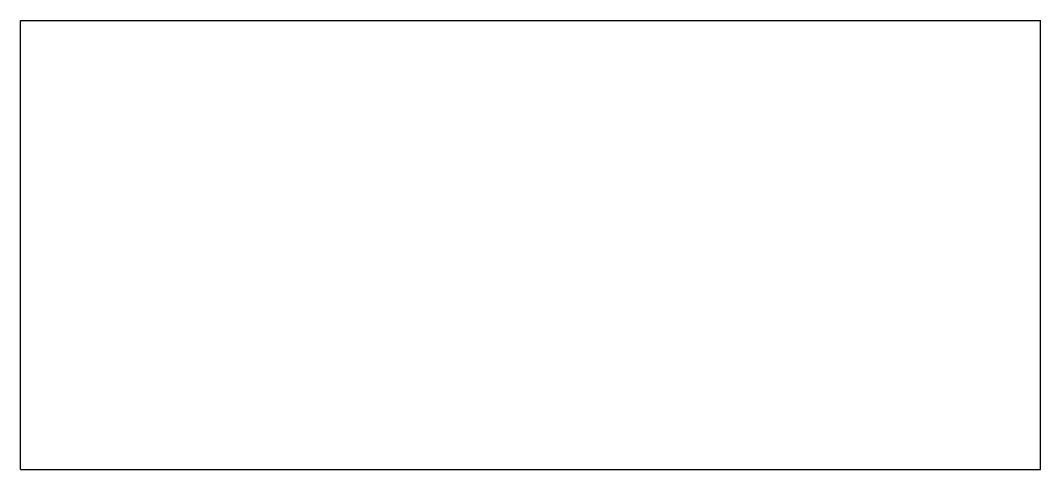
# Model space of a CAD drawing. Header units: millimetres. Extents: x -23 to 218, y -85 to 21.
import ezdxf

# ---------------------------------------------------------------- set-up
doc = ezdxf.new("R2010")
doc.units = ezdxf.units.MM

msp = doc.modelspace()

# ---------------------------------------------------------------- linework, layer by layer
for p, q in [((-22.85, 20.63), (218.15, 20.63)), ((-22.85, -85.37), (-22.85, 20.63)), ((218.15, -85.37), (218.15, 20.63)), ((-22.85, -85.37), (218.15, -85.37))]:
    msp.add_line(p, q)

doc.saveas('drawing.dxf')
